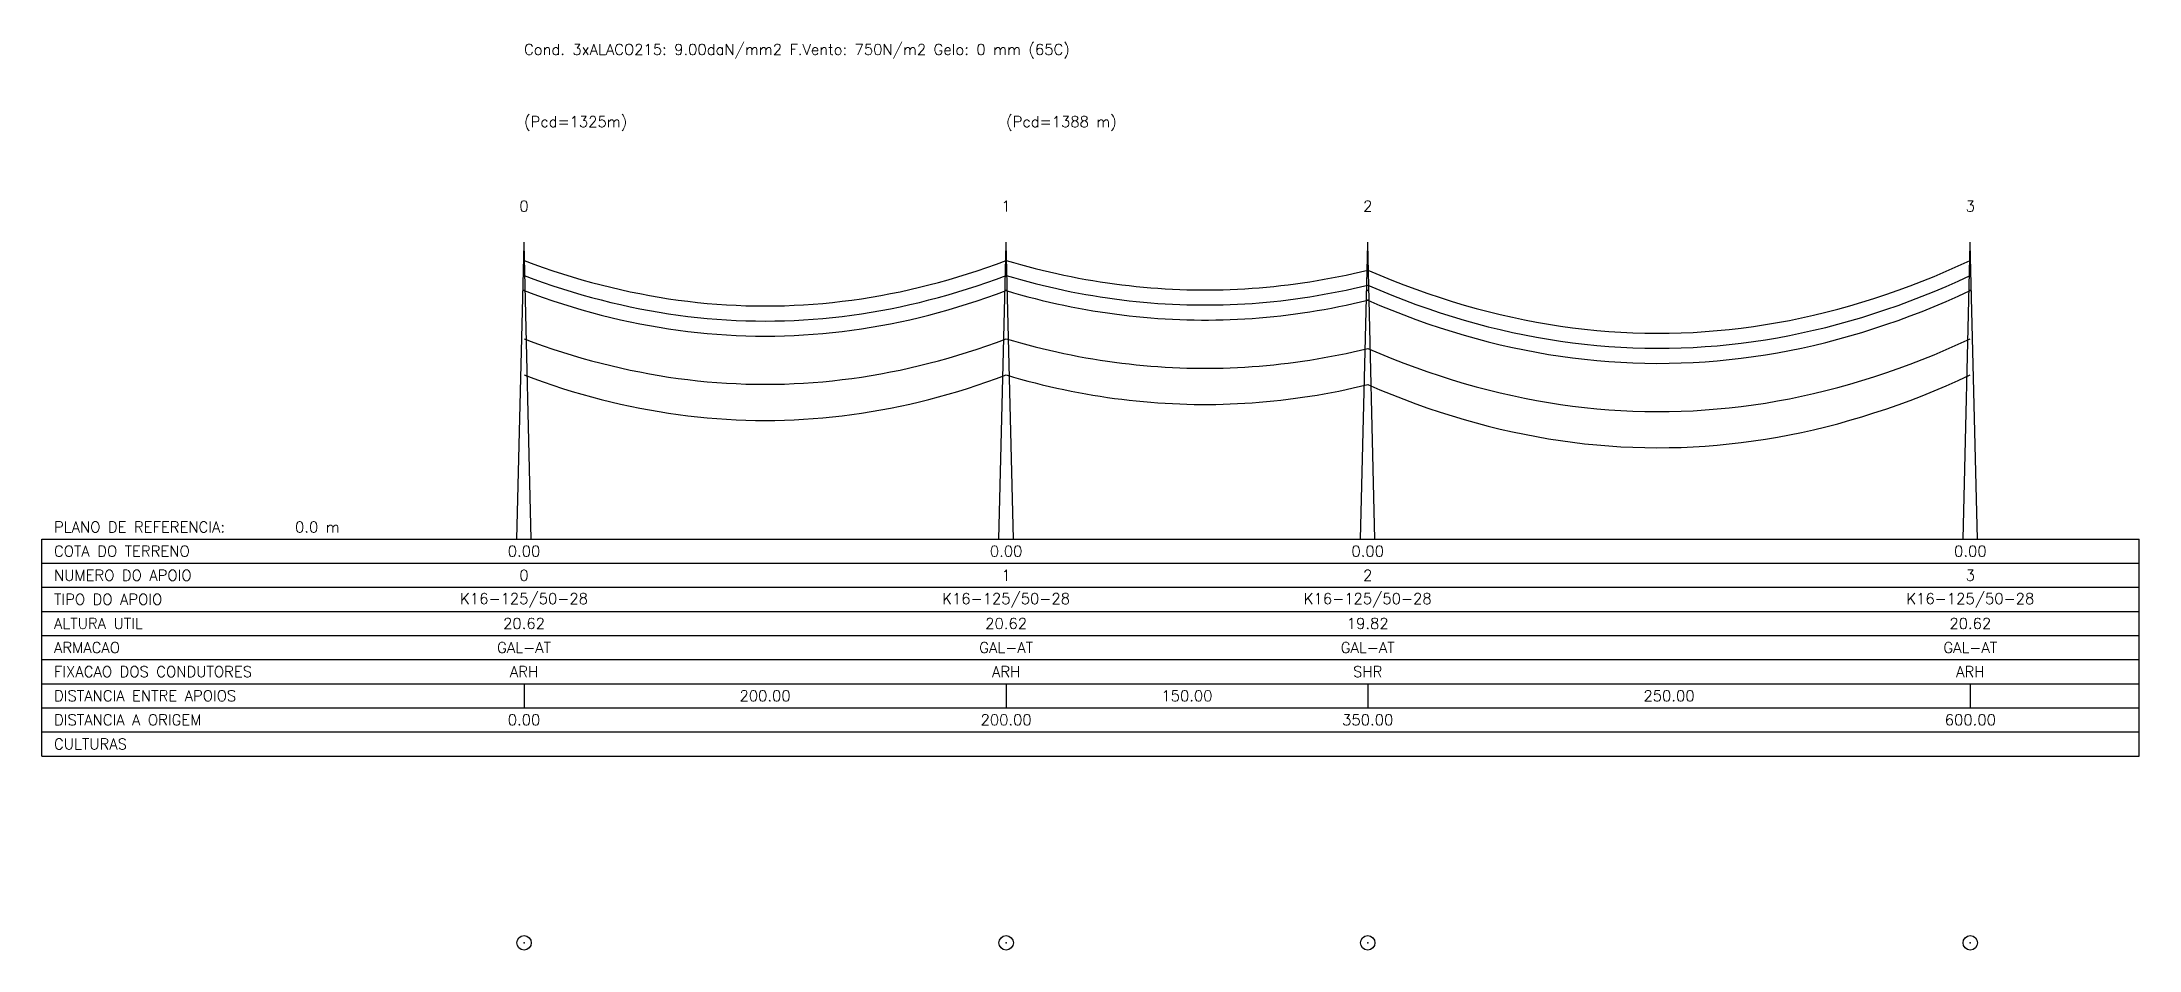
# Model space of a CAD drawing. Extents: x -200 to 670, y -170 to 206.
import ezdxf
from ezdxf.enums import TextEntityAlignment as Align

# ---------------------------------------------------------------- set-up
doc = ezdxf.new("R2010")
doc.units = 0
for name, color, linetype in [('legenda_guitarra_exterior', 3, 'CONTINUOUS'), ('legenda_guitarra_interior', 7, 'CONTINUOUS'), ('legenda_guitarra_texto', 7, 'CONTINUOUS'), ('perfil_cabos', 7, 'CONTINUOUS'), ('perfil_curva_1', 90, 'CONTINUOUS'), ('perfil_curva_2', 20, 'CONTINUOUS'), ('perfil_postes', 4, 'CONTINUOUS'), ('planta_postes', 3, 'CONTINUOUS')]:
    doc.layers.add(name, color=color, linetype=linetype)
doc.styles.get("Standard").update_dxf_attribs({"font": 'romans'})

# ---------------------------------------------------------------- blocks, each defined once
blk = doc.blocks.new('POSTEBETAO')
at = {"layer": 'PLANTA_POSTES', "color": 0, "linetype": 'CONTINUOUS'}
blk.add_circle((0, 0), 3, dxfattribs=at)

msp = doc.modelspace()

# ---------------------------------------------------------------- linework, layer by layer
at = {"layer": 'LEGENDA_GUITARRA_EXTERIOR', "linetype": 'CONTINUOUS'}
for p, q in [((-200, 0), (670, 0)), ((-200, -90), (-200, 0)), ((670, -90), (670, 0)), ((-200, -90), (670, -90))]:
    msp.add_line(p, q, dxfattribs=at)
at = {"layer": 'LEGENDA_GUITARRA_INTERIOR', "linetype": 'CONTINUOUS'}
for p, q in [((-200, -10), (670, -10)), ((-200, -20), (670, -20)), ((-200, -30), (670, -30)), ((-200, -40), (670, -40)), ((-200, -50), (670, -50)), ((-200, -60), (670, -60)), ((-200, -70), (670, -70)), ((-200, -80), (670, -80))]:
    msp.add_line(p, q, dxfattribs=at)
at = {"layer": 'LEGENDA_GUITARRA_TEXTO', "linetype": 'CONTINUOUS'}
for p, q in [((0, 0), (0, 0)), ((200, 0), (200, 0)), ((350, 0), (350, 0)), ((600, 0), (600, 0)), ((0, -60), (0, -70)), ((200, -60), (200, -70)), ((350, -60), (350, -70)), ((600, -60), (600, -70))]:
    msp.add_line(p, q, dxfattribs=at)
at = {"layer": 'PERFIL_CABOS'}
for points in [[(0, 115.6), (4, 114.1192), (8, 112.699), (12, 111.3392), (16, 110.04), (20, 108.8013), (24, 107.6231), (28, 106.5054), (32, 105.4482), (36, 104.4514), (40, 103.5151), (44, 102.6392), (48, 101.8238), (52, 101.0688), (56, 100.3742), (60, 99.74007), (64, 99.16633), (68, 98.653), (72, 98.20007), (76, 97.80754), (80, 97.4754), (84, 97.20366), (88, 96.9923), (92, 96.84134), (96, 96.75076), (100, 96.72057), (104, 96.75076), (108, 96.84134), (112, 96.9923), (116, 97.20366), (120, 97.4754), (124, 97.80754), (128, 98.20007), (132, 98.653), (136, 99.16633), (140, 99.74007), (144, 100.3742), (148, 101.0688), (152, 101.8238), (156, 102.6392), (160, 103.5151), (164, 104.4514), (168, 105.4482), (172, 106.5054), (176, 107.6231), (180, 108.8013), (184, 110.04), (188, 111.3392), (192, 112.699), (196, 114.1192), (200, 115.6)], [(200, 115.6), (203, 114.7253), (206, 113.883), (209, 113.0733), (212, 112.296), (215, 111.5511), (218, 110.8387), (221, 110.1588), (224, 109.5113), (227, 108.8963), (230, 108.3137), (233, 107.7635), (236, 107.2458), (239, 106.7605), (242, 106.3077), (245, 105.8873), (248, 105.4993), (251, 105.1437), (254, 104.8206), (257, 104.5299), (260, 104.2716), (263, 104.0458), (266, 103.8523), (269, 103.6913), (272, 103.5627), (275, 103.4666), (278, 103.4028), (281, 103.3715), (284, 103.3726), (287, 103.4061), (290, 103.472), (293, 103.5703), (296, 103.7011), (299, 103.8643), (302, 104.0599), (305, 104.2879), (308, 104.5484), (311, 104.8412), (314, 105.1665), (317, 105.5243), (320, 105.9144), (323, 106.337), (326, 106.792), (329, 107.2795), (332, 107.7994), (335, 108.3517), (338, 108.9364), (341, 109.5537), (344, 110.2033), (347, 110.8854), (350, 111.6)], [(350, 111.6), (355, 109.4711), (360, 107.4325), (365, 105.4842), (370, 103.6263), (375, 101.8587), (380, 100.1813), (385, 98.59418), (390, 97.09727), (395, 95.69057), (400, 94.37405), (405, 93.1477), (410, 92.0115), (415, 90.96544), (420, 90.0095), (425, 89.14368), (430, 88.36796), (435, 87.68232), (440, 87.08677), (445, 86.58129), (450, 86.16588), (455, 85.84053), (460, 85.60524), (465, 85.46), (470, 85.40481), (475, 85.43968), (480, 85.5646), (485, 85.77957), (490, 86.0846), (495, 86.47969), (500, 86.96484), (505, 87.54007), (510, 88.20538), (515, 88.96077), (520, 89.80626), (525, 90.74186), (530, 91.76759), (535, 92.88344), (540, 94.08945), (545, 95.38562), (550, 96.77197), (555, 98.24852), (560, 99.81529), (565, 101.4723), (570, 103.2196), (575, 105.0571), (580, 106.985), (585, 109.0032), (590, 111.1117), (595, 113.3107), (600, 115.6)], [(0, 109.35), (4, 107.8692), (8, 106.449), (12, 105.0892), (16, 103.79), (20, 102.5513), (24, 101.3731), (28, 100.2554), (32, 99.19819), (36, 98.20142), (40, 97.2651), (44, 96.38923), (48, 95.5738), (52, 94.8188), (56, 94.12423), (60, 93.49007), (64, 92.91633), (68, 92.403), (72, 91.95007), (76, 91.55754), (80, 91.2254), (84, 90.95366), (88, 90.7423), (92, 90.59134), (96, 90.50076), (100, 90.47057), (104, 90.50076), (108, 90.59134), (112, 90.7423), (116, 90.95366), (120, 91.2254), (124, 91.55754), (128, 91.95007), (132, 92.403), (136, 92.91633), (140, 93.49007), (144, 94.12423), (148, 94.8188), (152, 95.5738), (156, 96.38923), (160, 97.2651), (164, 98.20142), (168, 99.19819), (172, 100.2554), (176, 101.3731), (180, 102.5513), (184, 103.79), (188, 105.0892), (192, 106.449), (196, 107.8692), (200, 109.35)], [(200, 109.35), (203, 108.4753), (206, 107.633), (209, 106.8233), (212, 106.046), (215, 105.3011), (218, 104.5887), (221, 103.9088), (224, 103.2613), (227, 102.6463), (230, 102.0637), (233, 101.5135), (236, 100.9958), (239, 100.5105), (242, 100.0577), (245, 99.63726), (248, 99.24928), (251, 98.89373), (254, 98.57061), (257, 98.27991), (260, 98.02163), (263, 97.79578), (266, 97.60235), (269, 97.44134), (272, 97.31275), (275, 97.21657), (278, 97.15282), (281, 97.12149), (284, 97.12258), (287, 97.15608), (290, 97.222), (293, 97.32035), (296, 97.45111), (299, 97.61429), (302, 97.80989), (305, 98.03792), (308, 98.29837), (311, 98.59124), (314, 98.91654), (317, 99.27426), (320, 99.66441), (323, 100.087), (326, 100.542), (329, 101.0295), (332, 101.5494), (335, 102.1017), (338, 102.6864), (341, 103.3037), (344, 103.9533), (347, 104.6354), (350, 105.35)], [(350, 105.35), (355, 103.2211), (360, 101.1825), (365, 99.23424), (370, 97.37632), (375, 95.60868), (380, 93.93131), (385, 92.34418), (390, 90.84727), (395, 89.44057), (400, 88.12405), (405, 86.8977), (410, 85.7615), (415, 84.71544), (420, 83.7595), (425, 82.89368), (430, 82.11796), (435, 81.43232), (440, 80.83677), (445, 80.33129), (450, 79.91588), (455, 79.59053), (460, 79.35524), (465, 79.21), (470, 79.15481), (475, 79.18968), (480, 79.3146), (485, 79.52957), (490, 79.8346), (495, 80.22969), (500, 80.71484), (505, 81.29007), (510, 81.95538), (515, 82.71077), (520, 83.55626), (525, 84.49186), (530, 85.51759), (535, 86.63344), (540, 87.83945), (545, 89.13562), (550, 90.52197), (555, 91.99852), (560, 93.56529), (565, 95.2223), (570, 96.96957), (575, 98.80712), (580, 100.735), (585, 102.7532), (590, 104.8617), (595, 107.0607), (600, 109.35)], [(0, 103.1), (4, 101.6192), (8, 100.199), (12, 98.83923), (16, 97.54003), (20, 96.30134), (24, 95.12314), (28, 94.00543), (32, 92.94819), (36, 91.95142), (40, 91.0151), (44, 90.13923), (48, 89.3238), (52, 88.5688), (56, 87.87423), (60, 87.24007), (64, 86.66633), (68, 86.153), (72, 85.70007), (76, 85.30754), (80, 84.9754), (84, 84.70366), (88, 84.4923), (92, 84.34134), (96, 84.25076), (100, 84.22057), (104, 84.25076), (108, 84.34134), (112, 84.4923), (116, 84.70366), (120, 84.9754), (124, 85.30754), (128, 85.70007), (132, 86.153), (136, 86.66633), (140, 87.24007), (144, 87.87423), (148, 88.5688), (152, 89.3238), (156, 90.13923), (160, 91.0151), (164, 91.95142), (168, 92.94819), (172, 94.00543), (176, 95.12314), (180, 96.30134), (184, 97.54003), (188, 98.83923), (192, 100.199), (196, 101.6192), (200, 103.1)], [(200, 103.1), (203, 102.2253), (206, 101.383), (209, 100.5733), (212, 99.79597), (215, 99.05112), (218, 98.33873), (221, 97.65879), (224, 97.0113), (227, 96.39626), (230, 95.81367), (233, 95.26351), (236, 94.7458), (239, 94.26052), (242, 93.80768), (245, 93.38726), (248, 92.99928), (251, 92.64373), (254, 92.32061), (257, 92.02991), (260, 91.77163), (263, 91.54578), (266, 91.35235), (269, 91.19134), (272, 91.06275), (275, 90.96657), (278, 90.90282), (281, 90.87149), (284, 90.87258), (287, 90.90608), (290, 90.972), (293, 91.07035), (296, 91.20111), (299, 91.36429), (302, 91.55989), (305, 91.78792), (308, 92.04837), (311, 92.34124), (314, 92.66654), (317, 93.02426), (320, 93.41441), (323, 93.837), (326, 94.29201), (329, 94.77946), (332, 95.29935), (335, 95.85168), (338, 96.43645), (341, 97.05366), (344, 97.70332), (347, 98.38543), (350, 99.1)], [(350, 99.1), (355, 96.97106), (360, 94.93248), (365, 92.98424), (370, 91.12632), (375, 89.35868), (380, 87.68131), (385, 86.09418), (390, 84.59727), (395, 83.19057), (400, 81.87405), (405, 80.6477), (410, 79.5115), (415, 78.46544), (420, 77.5095), (425, 76.64368), (430, 75.86796), (435, 75.18232), (440, 74.58677), (445, 74.08129), (450, 73.66588), (455, 73.34053), (460, 73.10524), (465, 72.96), (470, 72.90481), (475, 72.93968), (480, 73.0646), (485, 73.27957), (490, 73.5846), (495, 73.97969), (500, 74.46484), (505, 75.04007), (510, 75.70538), (515, 76.46077), (520, 77.30626), (525, 78.24186), (530, 79.26759), (535, 80.38344), (540, 81.58945), (545, 82.88562), (550, 84.27197), (555, 85.74852), (560, 87.31529), (565, 88.9723), (570, 90.71957), (575, 92.55712), (580, 94.48498), (585, 96.50317), (590, 98.61172), (595, 100.8107), (600, 103.1)]]:
    msp.add_lwpolyline(points, dxfattribs=at)
at = {"layer": 'PERFIL_CURVA_1'}
for points in [[(0, 83.1), (4, 81.6192), (8, 80.19895), (12, 78.83923), (16, 77.54003), (20, 76.30134), (24, 75.12314), (28, 74.00543), (32, 72.94819), (36, 71.95142), (40, 71.0151), (44, 70.13923), (48, 69.3238), (52, 68.5688), (56, 67.87423), (60, 67.24007), (64, 66.66633), (68, 66.153), (72, 65.70007), (76, 65.30754), (80, 64.9754), (84, 64.70366), (88, 64.4923), (92, 64.34134), (96, 64.25076), (100, 64.22057), (104, 64.25076), (108, 64.34134), (112, 64.4923), (116, 64.70366), (120, 64.9754), (124, 65.30754), (128, 65.70007), (132, 66.153), (136, 66.66633), (140, 67.24007), (144, 67.87423), (148, 68.5688), (152, 69.3238), (156, 70.13923), (160, 71.0151), (164, 71.95142), (168, 72.94819), (172, 74.00543), (176, 75.12314), (180, 76.30134), (184, 77.54003), (188, 78.83923), (192, 80.19895), (196, 81.6192), (200, 83.1)], [(200, 83.1), (203, 82.22529), (206, 81.38305), (209, 80.57328), (212, 79.79597), (215, 79.05112), (218, 78.33873), (221, 77.65879), (224, 77.0113), (227, 76.39626), (230, 75.81367), (233, 75.26351), (236, 74.7458), (239, 74.26052), (242, 73.80768), (245, 73.38726), (248, 72.99928), (251, 72.64373), (254, 72.32061), (257, 72.02991), (260, 71.77163), (263, 71.54578), (266, 71.35235), (269, 71.19134), (272, 71.06275), (275, 70.96657), (278, 70.90282), (281, 70.87149), (284, 70.87258), (287, 70.90608), (290, 70.972), (293, 71.07035), (296, 71.20111), (299, 71.36429), (302, 71.55989), (305, 71.78792), (308, 72.04837), (311, 72.34124), (314, 72.66654), (317, 73.02426), (320, 73.41441), (323, 73.837), (326, 74.29201), (329, 74.77946), (332, 75.29935), (335, 75.85168), (338, 76.43645), (341, 77.05366), (344, 77.70332), (347, 78.38543), (350, 79.1)], [(350, 79.1), (355, 76.97106), (360, 74.93248), (365, 72.98424), (370, 71.12632), (375, 69.35868), (380, 67.68131), (385, 66.09418), (390, 64.59727), (395, 63.19057), (400, 61.87405), (405, 60.6477), (410, 59.5115), (415, 58.46544), (420, 57.5095), (425, 56.64368), (430, 55.86796), (435, 55.18232), (440, 54.58677), (445, 54.08129), (450, 53.66588), (455, 53.34053), (460, 53.10524), (465, 52.96), (470, 52.90481), (475, 52.93968), (480, 53.0646), (485, 53.27957), (490, 53.5846), (495, 53.97969), (500, 54.46484), (505, 55.04007), (510, 55.70538), (515, 56.46077), (520, 57.30626), (525, 58.24186), (530, 59.26759), (535, 60.38344), (540, 61.58945), (545, 62.88562), (550, 64.27197), (555, 65.74852), (560, 67.31529), (565, 68.9723), (570, 70.71957), (575, 72.55712), (580, 74.48498), (585, 76.50317), (590, 78.61172), (595, 80.81065), (600, 83.1)]]:
    msp.add_lwpolyline(points, dxfattribs=at)
at = {"layer": 'PERFIL_CURVA_2'}
for points in [[(0, 68.1), (4, 66.6192), (8, 65.19895), (12, 63.83923), (16, 62.54003), (20, 61.30134), (24, 60.12314), (28, 59.00543), (32, 57.94819), (36, 56.95142), (40, 56.0151), (44, 55.13923), (48, 54.3238), (52, 53.5688), (56, 52.87423), (60, 52.24007), (64, 51.66633), (68, 51.153), (72, 50.70007), (76, 50.30754), (80, 49.9754), (84, 49.70366), (88, 49.4923), (92, 49.34134), (96, 49.25076), (100, 49.22057), (104, 49.25076), (108, 49.34134), (112, 49.4923), (116, 49.70366), (120, 49.9754), (124, 50.30754), (128, 50.70007), (132, 51.153), (136, 51.66633), (140, 52.24007), (144, 52.87423), (148, 53.5688), (152, 54.3238), (156, 55.13923), (160, 56.0151), (164, 56.95142), (168, 57.94819), (172, 59.00543), (176, 60.12314), (180, 61.30134), (184, 62.54003), (188, 63.83923), (192, 65.19895), (196, 66.6192), (200, 68.1)], [(200, 68.1), (203, 67.22529), (206, 66.38305), (209, 65.57328), (212, 64.79597), (215, 64.05112), (218, 63.33873), (221, 62.65879), (224, 62.0113), (227, 61.39626), (230, 60.81367), (233, 60.26351), (236, 59.7458), (239, 59.26052), (242, 58.80768), (245, 58.38726), (248, 57.99928), (251, 57.64373), (254, 57.32061), (257, 57.02991), (260, 56.77163), (263, 56.54578), (266, 56.35235), (269, 56.19134), (272, 56.06275), (275, 55.96657), (278, 55.90282), (281, 55.87149), (284, 55.87258), (287, 55.90608), (290, 55.972), (293, 56.07035), (296, 56.20111), (299, 56.36429), (302, 56.55989), (305, 56.78792), (308, 57.04837), (311, 57.34124), (314, 57.66654), (317, 58.02426), (320, 58.41441), (323, 58.837), (326, 59.29201), (329, 59.77946), (332, 60.29935), (335, 60.85168), (338, 61.43645), (341, 62.05366), (344, 62.70332), (347, 63.38543), (350, 64.1)], [(350, 64.1), (355, 61.97106), (360, 59.93248), (365, 57.98424), (370, 56.12632), (375, 54.35868), (380, 52.68131), (385, 51.09418), (390, 49.59727), (395, 48.19057), (400, 46.87405), (405, 45.6477), (410, 44.5115), (415, 43.46544), (420, 42.5095), (425, 41.64368), (430, 40.86796), (435, 40.18232), (440, 39.58677), (445, 39.08129), (450, 38.66588), (455, 38.34053), (460, 38.10524), (465, 37.96), (470, 37.90481), (475, 37.93968), (480, 38.0646), (485, 38.27957), (490, 38.5846), (495, 38.97969), (500, 39.46484), (505, 40.04007), (510, 40.70538), (515, 41.46077), (520, 42.30626), (525, 43.24186), (530, 44.26759), (535, 45.38344), (540, 46.58945), (545, 47.88562), (550, 49.27197), (555, 50.74852), (560, 52.31529), (565, 53.9723), (570, 55.71957), (575, 57.55712), (580, 59.48498), (585, 61.50317), (590, 63.61172), (595, 65.81065), (600, 68.1)]]:
    msp.add_lwpolyline(points, dxfattribs=at)
at = {"layer": 'PERFIL_POSTES', "linetype": 'CONTINUOUS'}
for p, q in [((-3, 0), (0, 122.5)), ((0, 122.5), (0, 123.15)), ((3, 0), (0, 122.5)), ((197, 0), (200, 122.5)), ((200, 122.5), (200, 123.15)), ((203, 0), (200, 122.5)), ((347, 0), (350, 122.5)), ((350, 122.5), (350, 123.15)), ((353, 0), (350, 122.5)), ((597, 0), (600, 122.5)), ((600, 122.5), (600, 123.15)), ((603, 0), (600, 122.5))]:
    msp.add_line(p, q, dxfattribs=at)
at = {"layer": 'PERFIL_POSTES'}
for p in [(0, 103.1), (0, 103.1), (200, 103.1), (200, 103.1), (350, 103.1), (350, 99.1), (600, 103.1), (600, 103.1)]:
    msp.add_point(p, dxfattribs=at)
at = {"layer": 'PLANTA_POSTES'}
for p in [(0, -167.5), (200, -167.5), (350, -167.5), (600, -167.5)]:
    msp.add_point(p, dxfattribs=at)

# ---------------------------------------------------------------- block references
for p in [(0, -167.5), (200, -167.5), (350, -167.5), (600, -167.5)]:
    msp.add_blockref('POSTEBETAO', p, dxfattribs=at)

# ---------------------------------------------------------------- texts
at = {"layer": 'LEGENDA_GUITARRA_TEXTO'}
for s, p in [('PLANO DE REFERENCIA:', (-195, 5)), ('0.0 m', (-95, 5)), ('COTA DO TERRENO', (-195, -5)), ('NUMERO DO APOIO', (-195, -15)), ('TIPO DO APOIO', (-195, -25)), ('ALTURA UTIL', (-195, -35)), ('ARMACAO', (-195, -45)), ('FIXACAO DOS CONDUTORES', (-195, -55)), ('DISTANCIA ENTRE APOIOS', (-195, -65)), ('DISTANCIA A ORIGEM', (-195, -75)), ('CULTURAS', (-195, -85))]:
    msp.add_text(s, height=4.5, dxfattribs=at).set_placement(p, align=Align.MIDDLE_LEFT)
for s, p in [('0.00', (0, -5)), ('0.00', (200, -5)), ('0.00', (350, -5)), ('0.00', (600, -5)), ('0', (0, -15)), ('1', (200, -15)), ('2', (350, -15)), ('3', (600, -15)), ('K16-125/50-28', (0, -25)), ('K16-125/50-28', (200, -25)), ('K16-125/50-28', (350, -25)), ('K16-125/50-28', (600, -25)), ('20.62', (0, -35)), ('20.62', (200, -35)), ('19.82', (350, -35)), ('20.62', (600, -35)), ('GAL-AT', (0, -45)), ('GAL-AT', (200, -45)), ('GAL-AT', (350, -45)), ('GAL-AT', (600, -45)), ('ARH', (0, -55)), ('ARH', (200, -55)), ('SHR', (350, -55)), ('ARH', (600, -55)), ('200.00', (100, -65)), ('150.00', (275, -65)), ('250.00', (475, -65)), ('0.00', (0, -75)), ('200.00', (200, -75)), ('350.00', (350, -75)), ('600.00', (600, -75))]:
    msp.add_text(s, height=4.5, dxfattribs=at).set_placement(p, align=Align.MIDDLE)
at = {"layer": 'PERFIL_CABOS'}
for s, p in [('Cond. 3xALACO215: 9.00daN/mm2 F.Vento: 750N/m2 Gelo: 0 mm (65C)', (0, 203.15)), ('(Pcd=1325m)', (0, 173.15)), ('(Pcd=1388 m)', (200, 173.15))]:
    msp.add_text(s, height=4.5, dxfattribs=at).set_placement(p, align=Align.MIDDLE_LEFT)
at = {"layer": 'PERFIL_POSTES'}
for s, p in [('0', (0, 138.15)), ('1', (200, 138.15)), ('2', (350, 138.15)), ('3', (600, 138.15))]:
    msp.add_text(s, height=4.5, dxfattribs=at).set_placement(p, align=Align.MIDDLE)

doc.saveas('drawing.dxf')
